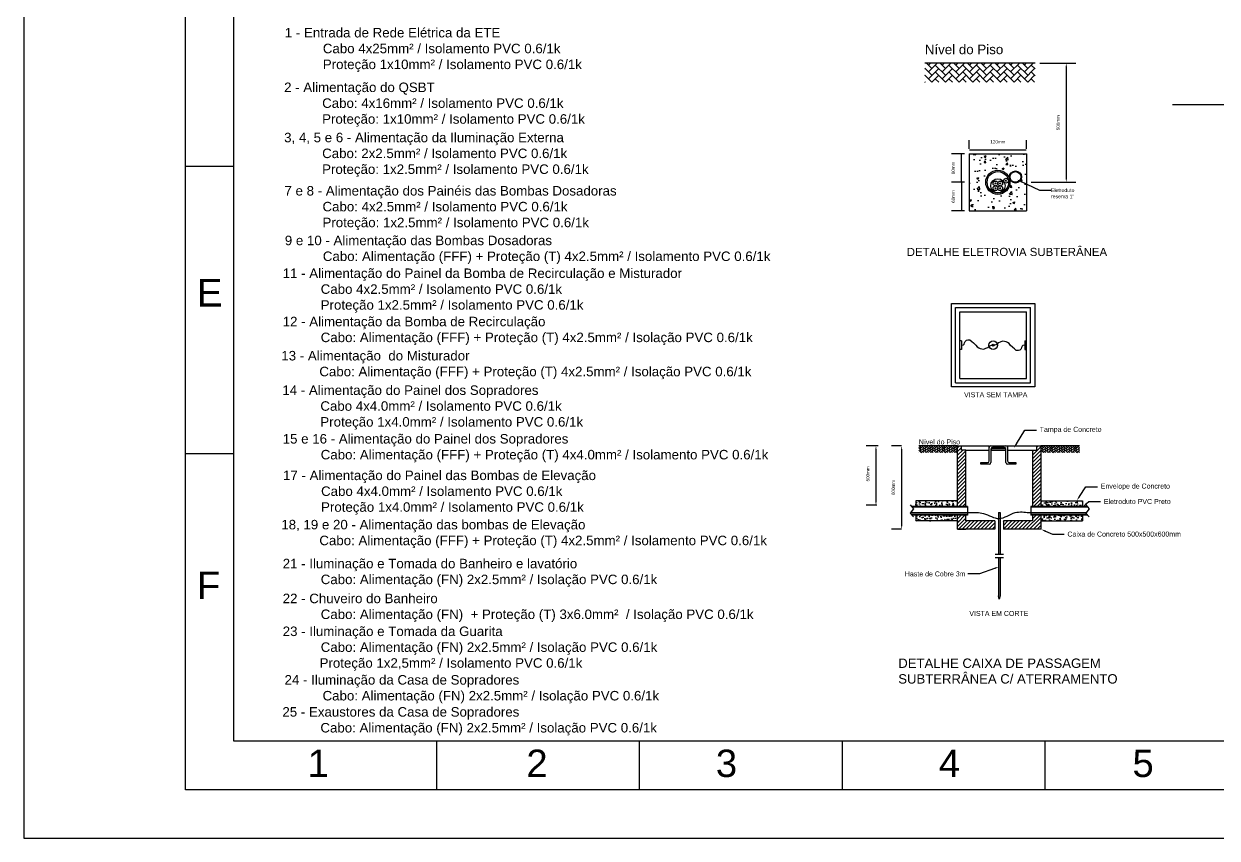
# Model space of a CAD drawing. Header units: millimetres. Extents: x 100 to 940, y 100 to 694.
# Drawn here: x 100 to 469.3, y 100 to 352.1 of the extents above; entities that cross this region are included whole.
import ezdxf
from ezdxf import colors
from ezdxf.entities.mleader import LeaderData, LeaderLine
from ezdxf.math import Vec2, Vec3

# ---------------------------------------------------------------- set-up
doc = ezdxf.new("R2010")
doc.units = ezdxf.units.MM
doc.layers.add('COTAS', color=5, linetype='Continuous', lineweight=5)
doc.layers.add('Solo', color=14, linetype='Continuous', lineweight=30)
doc.styles.add('Notes', font='Arial.ttf', dxfattribs={"height": 3})
doc.styles.get("Standard").update_dxf_attribs({"font": 'Arial.ttf'})
doc.dimstyles.get("Standard").update_dxf_attribs({"dimtxt": 3, "dimasz": 3, "dimexe": 5, "dimexo": 2, "dimgap": 2, "dimtad": 0, "dimtih": 1, "dimtoh": 1, "dimdec": 4, "dimzin": 0, "dimdsep": 46, "dimtxsty": 'Standard', "dimcen": 2, "dimadec": 0, "dimazin": 0, "dimtfac": 1, "dimtdec": 4, "dimtofl": 0, "dimtmove": 0, "dimatfit": 3, "dimfxl": 1, "dimtolj": 1, "dimtzin": 0, "dimarcsym": 0})

# ---------------------------------------------------------------- blocks, each defined once
blk = doc.blocks.new('*D138')
at = {"color": 0, "lineweight": -2, "ltscale": 0.1, "transparency": 16777216}
for p, q in [((391.09, 303.08), (387.15, 303.08)), ((390.15, 302.98), (390.15, 294.32)), ((391.09, 294.22), (387.15, 294.22))]:
    blk.add_line(p, q, dxfattribs=at)
at = {"color": 0, "ltscale": 0.1, "transparency": 16777216}
for points in [[(390.13, 302.98), (390.17, 302.98), (390.15, 303.08)], [(390.13, 294.32), (390.17, 294.32), (390.15, 294.22)]]:
    blk.add_solid(points, dxfattribs=at)
at = {"layer": 'Defpoints', "color": 0, "ltscale": 0.1, "transparency": 16777216}
for p in [(392.59, 303.08), (390.15, 294.22), (392.59, 294.22)]:
    blk.add_point(p, dxfattribs=at)
at = {"color": 0, "ltscale": 0.1, "transparency": 16777216, "insert": (387.64, 298.65), "char_height": 1, "attachment_point": 5, "rotation": 90}
blk.add_mtext('\\A1;60mm', dxfattribs=at)
blk = doc.blocks.new('*D136')
at = {"color": 0, "lineweight": -2, "ltscale": 0.1, "transparency": 16777216}
for p, q in [((392.59, 313.43), (392.59, 316.08)), ((410.3, 313.43), (410.3, 316.08)), ((392.69, 313.08), (410.2, 313.08))]:
    blk.add_line(p, q, dxfattribs=at)
at = {"color": 0, "ltscale": 0.1, "transparency": 16777216}
for points in [[(392.69, 313.1), (392.69, 313.06), (392.59, 313.08)], [(410.2, 313.1), (410.2, 313.06), (410.3, 313.08)]]:
    blk.add_solid(points, dxfattribs=at)
at = {"layer": 'Defpoints', "color": 0, "ltscale": 0.1, "transparency": 16777216}
for p in [(392.59, 311.93), (410.3, 313.08), (410.3, 311.93)]:
    blk.add_point(p, dxfattribs=at)
at = {"color": 0, "ltscale": 0.1, "transparency": 16777216, "insert": (401.45, 315.59), "char_height": 1, "attachment_point": 5}
blk.add_mtext('\\A1;120mm', dxfattribs=at)
blk = doc.blocks.new('*D137')
at = {"color": 0, "lineweight": -2, "transparency": 16777216}
for p, q in [((391.09, 311.93), (387.15, 311.93)), ((390.15, 303.18), (390.15, 311.83)), ((391.09, 303.08), (387.15, 303.08))]:
    blk.add_line(p, q, dxfattribs=at)
at = {"color": 0, "transparency": 16777216}
for points in [[(390.13, 311.83), (390.17, 311.83), (390.15, 311.93)], [(390.13, 303.18), (390.17, 303.18), (390.15, 303.08)]]:
    blk.add_solid(points, dxfattribs=at)
at = {"layer": 'Defpoints', "color": 0, "transparency": 16777216}
for p in [(390.15, 311.93), (392.59, 311.93), (392.59, 303.08)]:
    blk.add_point(p, dxfattribs=at)
at = {"color": 0, "transparency": 16777216, "insert": (387.64, 307.51), "char_height": 1, "attachment_point": 5, "rotation": 90}
blk.add_mtext('\\A1;60mm', dxfattribs=at)
blk = doc.blocks.new('*D139')
at = {"color": 0, "lineweight": -2, "transparency": 16777216}
for p, q in [((414.49, 339.97), (425.62, 339.97)), ((422.62, 338.97), (422.62, 304.08)), ((411.8, 303.08), (425.62, 303.08))]:
    blk.add_line(p, q, dxfattribs=at)
at = {"color": 0, "transparency": 16777216}
for points in [[(422.45, 338.97), (422.78, 338.97), (422.62, 339.97)], [(422.45, 304.08), (422.78, 304.08), (422.62, 303.08)]]:
    blk.add_solid(points, dxfattribs=at)
at = {"layer": 'Defpoints', "color": 0, "transparency": 16777216}
for p in [(412.99, 339.97), (410.3, 303.08), (422.62, 303.08)]:
    blk.add_point(p, dxfattribs=at)
at = {"color": 0, "transparency": 16777216, "insert": (420.11, 321.53), "char_height": 1, "attachment_point": 5, "rotation": 90}
blk.add_mtext('\\A1;500mm', dxfattribs=at)
blk = doc.blocks.new('*D140')
at = {"color": 0, "lineweight": -2, "transparency": 16777216}
for p, q in [((371.63, 221.47), (368.58, 221.47)), ((371.58, 220.47), (371.58, 196.65)), ((371.63, 195.65), (368.58, 195.65))]:
    blk.add_line(p, q, dxfattribs=at)
at = {"color": 0, "transparency": 16777216}
for points in [[(371.42, 220.47), (371.75, 220.47), (371.58, 221.47)], [(371.42, 196.65), (371.75, 196.65), (371.58, 195.65)]]:
    blk.add_solid(points, dxfattribs=at)
at = {"layer": 'Defpoints', "color": 0, "transparency": 16777216}
for p in [(373.13, 221.47), (371.58, 195.65), (373.13, 195.65)]:
    blk.add_point(p, dxfattribs=at)
at = {"color": 0, "transparency": 16777216, "insert": (369.08, 208.56), "char_height": 1, "attachment_point": 5, "rotation": 90}
blk.add_mtext('\\A1;600mm', dxfattribs=at)
blk = doc.blocks.new('*D141')
at = {"color": 0, "lineweight": -2, "transparency": 16777216}
for p, q in [((364.45, 221.47), (360.72, 221.47)), ((363.72, 220.47), (363.72, 204.05)), ((363.99, 203.05), (360.72, 203.05))]:
    blk.add_line(p, q, dxfattribs=at)
at = {"color": 0, "transparency": 16777216}
for points in [[(363.55, 220.47), (363.89, 220.47), (363.72, 221.47)], [(363.55, 204.05), (363.89, 204.05), (363.72, 203.05)]]:
    blk.add_solid(points, dxfattribs=at)
at = {"layer": 'Defpoints', "color": 0, "transparency": 16777216}
for p in [(365.95, 221.47), (363.72, 203.05), (365.49, 203.05)]:
    blk.add_point(p, dxfattribs=at)
at = {"color": 0, "transparency": 16777216, "insert": (361.21, 212.77), "char_height": 1, "attachment_point": 5, "rotation": 90}
blk.add_mtext('\\A1;500mm', dxfattribs=at)

msp = doc.modelspace()

# ---------------------------------------------------------------- hatches: boundary and pattern name
h = msp.add_hatch()
h.set_pattern_fill('AR-HBONE', color=0, scale=0.014757)
h.set_pattern_definition([(45, (-544.5228, -538.4565), (2e-16, 2.1203764), [4.497998, -1.4993326]), (135, (-543.4626, -537.3963), (2e-16, 2.1203764), [4.497998, -1.4993326])])
h.paths.add_polyline_path([(412.992, 339.972), (378.84, 339.972), (378.84, 334.069), (412.992, 334.069), (412.992, 337.021)])
h = msp.add_hatch()
h.set_pattern_fill('AR-CONC', color=0, scale=0.036893)
h.set_pattern_definition([(50, (-544.523, -572.385), (6.721344, -0.58804), [0.702812, -7.730933]), (355, (-544.523, -572.385), (-1.300236, 7.048665), [0.56225, -6.18477]), (100.45144, (-543.9627, -572.434), (5.421107, 6.460624), [0.5973, -6.570288]), (46.1842, (-544.523, -570.511), (10.000926, -1.55107), [1.05422, -11.5964]), (96.6356, (-543.689, -570.64), (8.75856, 9.1283), [0.89595, -9.85544]), (351.18415, (-544.523, -570.511), (8.75856, 9.1283), [0.84337, -9.27711]), (21, (-543.5857, -570.979), (5.593514, -3.772873), [0.702812, -7.730933]), (326, (-543.586, -570.979), (2.280064, 6.79525), [0.56225, -6.184747]), (71.45144, (-543.1196, -571.2936), (7.873577, 3.02238), [0.5973, -6.570277]), (37.5, (-544.5228, -572.3848), (0.113948, 3.119491), [0, -6.10978, 0, -6.278455, 0, -6.208174]), (7.5, (-544.5228, -572.385), (2.4651795, 3.6959645), [0, -3.579656, 0, -5.969218, 0, -2.366134]), (327.5, (-546.6125, -572.3848), (5.0023473, -0.2113507), [0, -2.342707, 0, -7.309246, 0, -9.698807]), (317.5, (-547.5495, -572.385), (5.464934, 0.93806), [0, -3.04552, 0, -4.854089, 0, -6.887559])])
h.paths.add_polyline_path([(392.594, 311.933), (392.594, 294.225), (410.303, 294.225), (410.303, 311.933)])
h.paths.add_polyline_path([(405.197, 303.079, -1), (397.7, 303.079, -1)], flags=16)
h.paths.add_polyline_path([(404.769, 303.079, -1), (398.128, 303.079, -1)], flags=0)
h.paths.add_polyline_path([(403.662, 301.972, -1), (399.235, 301.972, -1)], flags=0)
h.paths.add_polyline_path([(408.762, 304.727, 1), (405.014, 304.727, 1)], flags=16)
h = msp.add_hatch(color=0)
h.dxf.hatch_style = 1
h.paths.add_polyline_path([(400.563, 302.71, 1), (400.858, 302.71, 1)])
h = msp.add_hatch(color=0)
h.dxf.hatch_style = 1
h.paths.add_polyline_path([(402.039, 302.71, 1), (402.334, 302.71, 1)])
h = msp.add_hatch(color=0)
h.dxf.hatch_style = 1
h.paths.add_polyline_path([(403.82, 303.562, 1), (404.115, 303.562, 1)])
h = msp.add_hatch(color=0)
h.dxf.hatch_style = 1
h.paths.add_polyline_path([(400.563, 301.234, 1), (400.858, 301.234, 1)])
h = msp.add_hatch(color=0)
h.dxf.hatch_style = 1
h.paths.add_polyline_path([(402.039, 301.234, 1), (402.334, 301.234, 1)])
h = msp.add_hatch(color=0)
h.dxf.hatch_style = 1
h.paths.add_polyline_path([(400.294, 252.635, 1), (399.667, 252.635, 1)])
h = msp.add_hatch()
h.set_pattern_fill('AR-HBONE', color=0, scale=0.005165)
h.set_pattern_definition([(45, (53.82115, -85.9794), (7e-17, 0.74213175), [1.5742992, -0.5247664]), (135, (54.1922, -85.6083), (7e-17, 0.74213175), [1.5742992, -0.5247664])])
h.paths.add_polyline_path([(388.951, 221.471), (376.998, 221.471), (376.998, 219.405), (388.951, 219.405), (388.951, 220.438)])
h = msp.add_hatch()
h.set_pattern_fill('ANSI31', color=0, scale=0.258251)
h.set_pattern_definition([(45, (275.593, 33.2939), (-0.5797904, 0.5797904), [])])
h.paths.add_polyline_path([(391.534, 220.179), (390.243, 220.179), (390.243, 221.471), (388.951, 221.471), (388.95, 202.494), (391.533, 202.494)])
h.paths.add_polyline_path([(388.951, 195.645), (391.534, 195.645), (400.552, 195.645), (400.552, 198.228), (391.534, 198.228), (391.521, 200.101), (388.938, 200.101)])
h.paths.add_polyline_path([(414.774, 200.129), (412.192, 200.129), (412.194, 198.228), (403.176, 198.228), (403.176, 195.645), (414.777, 195.645)])
h.paths.add_polyline_path([(414.777, 221.471), (413.485, 221.471), (413.485, 220.179), (412.194, 220.179), (412.197, 202.554), (414.779, 202.554)])
h = msp.add_hatch()
h.set_pattern_fill('AR-HBONE', color=0, scale=0.005165)
h.set_pattern_definition([(45, (91.59957, -85.9794), (7e-17, 0.74213175), [1.5742992, -0.5247664]), (135, (91.97063, -85.6083), (7e-17, 0.74213175), [1.5742992, -0.5247664])])
h.paths.add_polyline_path([(426.73, 221.471), (414.777, 221.471), (414.777, 219.405), (426.73, 219.405), (426.73, 220.438)])
h = msp.add_hatch()
h.set_pattern_fill('AR-CONC', color=0, scale=0.012913)
h.set_pattern_definition([(50, (275.593, 26.0629), (2.35247, -0.205814), [0.245984, -2.705827]), (355, (275.593, 26.063), (-0.455083, 2.467033), [0.196787, -2.16467]), (100.4514, (275.789, 26.0457), (1.897388, 2.261218), [0.209054, -2.2996]), (46.1842, (275.593, 26.7188), (3.500324, -0.542874), [0.368976, -4.05874]), (96.6356, (275.8847, 26.6736), (3.065495, 3.194904), [0.31358, -3.449404]), (351.1842, (275.593, 26.719), (3.065495, 3.194904), [0.29518, -3.24699]), (21, (275.921, 26.5548), (1.95773, -1.320505), [0.245984, -2.705827]), (326, (275.921, 26.5548), (0.798022, 2.378338), [0.196787, -2.164661]), (71.4514, (276.0841, 26.4448), (2.755752, 1.057833), [0.209054, -2.299597]), (37.5, (275.593, 26.0629), (0.0398818, 1.091822), [0, -2.138423, 0, -2.197459, 0, -2.172861]), (7.5, (275.593, 26.0629), (0.862813, 1.2935876), [0, -1.25288, 0, -2.089226, 0, -0.828147]), (327.5, (274.8616, 26.0629), (1.7508215, -0.0739727), [0, -0.8199475, 0, -2.558236, 0, -3.394583]), (317.5, (274.5336, 26.0629), (1.912727, 0.328321), [0, -1.065932, 0, -1.698931, 0, -2.410646])])
h.paths.add_polyline_path([(388.951, 202.639), (388.951, 204.426), (376.039, 204.426), (376.039, 202.639)])
h.paths.add_polyline_path([(388.951, 198.228), (388.951, 200.015), (376.039, 200.015), (376.039, 198.228)])
h.paths.add_polyline_path([(414.777, 204.426), (414.777, 202.639), (427.689, 202.639), (427.689, 204.426)])
h.paths.add_polyline_path([(414.777, 200.015), (414.777, 198.228), (427.689, 198.228), (427.689, 200.015)])
h = msp.add_hatch(color=0)
h.dxf.hatch_style = 1
h.paths.add_polyline_path([(374.748, 200.222), (374.93, 200.015), (392.05, 200.015), (392.05, 200.222)])
h.paths.add_polyline_path([(374.808, 202.639), (374.99, 202.432), (392.05, 202.432), (392.05, 202.639)])
h = msp.add_hatch(color=0)
h.dxf.hatch_style = 1
h.paths.add_polyline_path([(402.122, 200.81), (401.606, 200.81), (401.606, 187.898), (402.122, 187.898)])
h.paths.add_polyline_path([(401.606, 174.985), (401.864, 173.952), (402.122, 174.985), (402.122, 186.865), (401.606, 186.865)])
h = msp.add_hatch(color=0)
h.dxf.hatch_style = 1
h.paths.add_polyline_path([(411.678, 202.639), (411.678, 202.432), (429.182, 202.432), (429.282, 202.52), (429.177, 202.639)])
h.paths.add_polyline_path([(429.3, 200.015), (429.118, 200.222), (411.678, 200.222), (411.678, 200.015)])

# ---------------------------------------------------------------- linework, layer by layer
at = {"color": 0}
for p, q in [((412.992, 339.972), (378.84, 339.972)), ((392.594, 311.933), (392.594, 294.225)), ((410.303, 311.933), (410.303, 294.225)), ((392.594, 294.225), (410.303, 294.225)), ((387.068, 265.547), (412.893, 265.547)), ((387.068, 239.722), (387.068, 265.547)), ((388.359, 241.013), (388.359, 264.256)), ((388.359, 264.256), (411.602, 264.256)), ((389.651, 262.965), (410.311, 262.965)), ((389.651, 242.305), (389.651, 262.965)), ((410.311, 242.305), (410.311, 262.965)), ((411.602, 241.013), (411.602, 264.256)), ((412.893, 265.547), (412.893, 239.722)), ((390.167, 253.946), (389.651, 253.946)), ((390.167, 251.323), (389.651, 251.323)), ((390.167, 253.946), (390.167, 251.323)), ((409.794, 253.946), (409.794, 251.323)), ((409.794, 253.946), (410.311, 253.946)), ((409.794, 251.323), (410.311, 251.323)), ((388.359, 241.013), (411.602, 241.013)), ((389.651, 242.305), (410.311, 242.305)), ((412.893, 239.722), (387.068, 239.722)), ((388.951, 221.471), (376.998, 221.471)), ((388.951, 221.471), (398.765, 221.471)), ((388.951, 202.639), (388.951, 221.471)), ((390.243, 220.179), (390.243, 221.471)), ((391.534, 220.179), (390.243, 220.179)), ((391.534, 220.179), (398.765, 220.179)), ((391.534, 202.639), (391.534, 220.179)), ((398.765, 220.179), (398.765, 221.471)), ((398.765, 216.822), (398.765, 220.954)), ((399.281, 221.471), (403.93, 221.471)), ((399.281, 220.438), (399.281, 216.306)), ((399.385, 220.696), (403.827, 220.696)), ((399.385, 220.696), (399.385, 220.179)), ((399.385, 220.179), (403.827, 220.179)), ((403.413, 220.954), (399.798, 220.954)), ((403.827, 220.696), (403.827, 220.179)), ((403.93, 216.306), (403.93, 220.438)), ((404.446, 221.471), (414.777, 221.471)), ((404.446, 221.471), (404.446, 220.179)), ((404.446, 220.954), (404.446, 216.822)), ((404.446, 220.179), (412.194, 220.179)), ((412.194, 220.179), (412.194, 202.639)), ((412.194, 220.179), (413.485, 220.179)), ((413.485, 220.179), (413.485, 221.471)), ((414.777, 221.471), (414.777, 202.639)), ((426.73, 221.471), (414.777, 221.471)), ((396.182, 215.789), (396.182, 216.306)), ((396.182, 216.306), (398.248, 216.306)), ((398.765, 215.789), (396.182, 215.789)), ((407.029, 215.789), (404.446, 215.789)), ((404.963, 216.306), (407.029, 216.306)), ((407.029, 216.306), (407.029, 215.789)), ((374.353, 203.155), (375.386, 201.983)), ((388.951, 204.426), (376.039, 204.426)), ((376.039, 204.426), (376.039, 202.639)), ((414.777, 204.426), (427.689, 204.426)), ((427.689, 204.426), (427.689, 202.639)), ((428.722, 203.155), (429.755, 201.983)), ((375.386, 201.983), (374.353, 200.671)), ((374.353, 200.671), (375.386, 199.499)), ((374.462, 200.81), (392.679, 200.81)), ((392.05, 200.222), (374.748, 200.222)), ((392.05, 202.639), (374.808, 202.639)), ((392.05, 200.015), (374.93, 200.015)), ((392.05, 202.432), (374.99, 202.432)), ((376.039, 200.015), (376.039, 198.228)), ((388.951, 195.645), (388.951, 200.015)), ((391.534, 198.228), (391.534, 200.015)), ((392.05, 202.639), (392.05, 202.432)), ((392.05, 202.432), (392.05, 200.222)), ((392.05, 200.222), (392.05, 200.015)), ((401.606, 200.81), (402.122, 200.81)), ((401.606, 200.81), (401.606, 187.898)), ((402.122, 200.81), (402.122, 187.898)), ((411.049, 200.81), (428.832, 200.81)), ((429.177, 202.639), (411.678, 202.639)), ((411.678, 202.639), (411.678, 202.432)), ((429.359, 202.432), (411.678, 202.432)), ((411.678, 202.432), (411.678, 200.222)), ((429.118, 200.222), (411.678, 200.222)), ((411.678, 200.222), (411.678, 200.015)), ((429.3, 200.015), (411.678, 200.015)), ((412.194, 200.015), (412.194, 198.228)), ((414.777, 200.222), (414.777, 195.645)), ((427.689, 200.015), (427.689, 198.228)), ((429.755, 201.983), (428.722, 200.671)), ((428.722, 200.671), (429.755, 199.499)), ((388.951, 198.228), (376.039, 198.228)), ((400.552, 198.228), (391.534, 198.228)), ((400.552, 198.228), (400.552, 195.645)), ((412.194, 198.228), (403.176, 198.228)), ((403.176, 198.228), (403.176, 195.645)), ((414.777, 198.228), (427.689, 198.228)), ((388.951, 195.645), (391.534, 195.645)), ((400.552, 195.645), (388.951, 195.645)), ((414.777, 195.645), (403.176, 195.645)), ((400.573, 187.898), (403.155, 187.898)), ((400.573, 186.865), (403.155, 186.865)), ((401.606, 186.865), (401.606, 174.985)), ((402.122, 186.865), (402.122, 174.985)), ((401.864, 173.952), (401.606, 174.985)), ((402.122, 174.985), (401.864, 173.952))]:
    msp.add_line(p, q, dxfattribs=at)
at = {"color": 0, "ltscale": 0.1}
msp.add_line((392.594, 311.933), (410.303, 311.933), dxfattribs=at)
for p, q in [((165, 308), (150, 308)), ((165, 219), (150, 219)), ((227.778, 115), (227.778, 130)), ((290.556, 115), (290.556, 130)), ((353.333, 115), (353.333, 130)), ((416.111, 115), (416.111, 130))]:
    msp.add_line(p, q)
for points in [[(100, 100), (940, 100), (940, 693.939), (100, 693.939)], [(150, 679), (925, 679), (925, 115), (150, 115)], [(165, 664), (730, 664), (730, 130), (165, 130)]]:
    msp.add_lwpolyline(points, close=True)
at = {"color": 0}
for points in [[(390.167, 252.635), (390.782, 252.709), (390.988, 252.962), (391.149, 253.352), (391.315, 253.754), (391.723, 254.154), (392.136, 254.315), (392.814, 254.315), (393.41, 253.776), (393.891, 253.342), (394.66, 252.647), (395.029, 252.147), (395.511, 251.849), (395.936, 251.631), (396.464, 251.539), (397.122, 251.425), (397.749, 251.7), (398.319, 251.95), (399.012, 252.48), (399.448, 252.606), (399.981, 252.635)], [(409.794, 252.635), (409.18, 252.56), (408.973, 252.307), (408.812, 251.918), (408.647, 251.515), (408.239, 251.115), (407.825, 250.954), (407.148, 250.954), (406.551, 251.493), (406.071, 251.927), (405.302, 252.622), (404.933, 253.122), (404.451, 253.42), (404.026, 253.638), (403.498, 253.73), (402.84, 253.844), (402.212, 253.569), (401.642, 253.32), (400.95, 252.789), (400.513, 252.663), (399.981, 252.635)]]:
    msp.add_lwpolyline(points, dxfattribs=at)
for centre, radius in [((401.448, 303.079), 3.748), ((406.888, 304.727), 1.874), ((401.448, 303.079), 3.32), ((401.448, 301.972), 2.214), ((400.711, 302.71), 0.738), ((400.711, 302.71), 0.148), ((402.186, 302.71), 0.738), ((402.186, 302.71), 0.148), ((403.968, 303.562), 0.738), ((403.968, 303.562), 0.148), ((406.888, 304.727), 1.66), ((400.711, 301.234), 0.738), ((400.711, 301.234), 0.148), ((402.186, 301.234), 0.738), ((402.186, 301.234), 0.148), ((399.981, 252.635), 1.312), ((399.981, 252.635), 0.313)]:
    msp.add_circle(centre, radius, dxfattribs=at)
for centre, start, end in [((399.281, 220.954), 90, 180), ((399.798, 220.438), 90, 180), ((403.413, 220.438), 0, 90), ((403.93, 220.954), 0, 90), ((398.248, 216.822), 270, 0), ((398.765, 216.306), 270, 0), ((404.446, 216.306), 180, 270), ((404.963, 216.822), 180, 270)]:
    msp.add_arc(centre, 0.517, start, end, dxfattribs=at)
msp.add_spline([(392.647, 200.81), (397.044, 200.506), (401.813, 198.979), (406.825, 200.785), (411.111, 200.81)], degree=3)
at = {"layer": 'Solo'}
msp.add_line((455.551, 327.139), (719.74, 327.139), dxfattribs=at)

# ---------------------------------------------------------------- texts
at = {"style": 'Notes'}
for s, p in [('E', (153.571, 264.608)), ('F', (153.571, 174.012)), ('1', (187.799, 118.928)), ('2', (255.514, 118.928)), ('3', (314.164, 118.928)), ('4', (383.167, 118.928)), ('5', (443.111, 118.928))]:
    msp.add_text(s, height=8.485, dxfattribs=at).set_placement(p)
at = {"layer": 'COTAS', "color": 0, "char_height": 2.94216, "attachment_point": 1}
for s, insert in [('\\A1;1 - Entrada de Rede Elétrica da ETE\\P^ICabo 4x25mm² / Isolamento PVC 0.6/1k\\P^IProteção 1x10mm² / Isolamento PVC 0.6/1k', (180.763, 350.874)), ('2 - Alimentação do QSBT\\P^ICabo: 4x16mm² / Isolamento PVC 0.6/1k\\P^IProteção: 1x10mm² / Isolamento PVC 0.6/1k', (180.552, 333.956)), ('3, 4, 5 e 6 - Alimentação da Iluminação Externa\\P^ICabo: 2x2.5mm² / Isolamento PVC 0.6/1k\\P^IProteção: 1x2.5mm² / Isolamento PVC 0.6/1k', (180.552, 318.413)), ('7 e 8 - Alimentação dos Painéis das Bombas Dosadoras\\P^ICabo: 4x2.5mm² / Isolamento PVC 0.6/1k\\P^IProteção: 1x2.5mm² / Isolamento PVC 0.6/1k', (180.658, 301.918)), ('9 e 10 - Alimentação das Bombas Dosadoras\\P^ICabo: Alimentação (FFF) + Proteção (T) 4x2.5mm² / Isolamento PVC 0.6/1k', (180.766, 286.544)), ('11 - Alimentação do Painel da Bomba de Recirculação e Misturador\\P^ICabo 4x2.5mm² / Isolamento PVC 0.6/1k\\P^IProteção 1x2.5mm² / Isolamento PVC 0.6/1k', (180.107, 276.383)), ('12 - Alimentação da Bomba de Recirculação\\P^ICabo: Alimentação (FFF) + Proteção (T) 4x2.5mm² / Isolação PVC 0.6/1k', (180.104, 261.429)), ('13 - Alimentação  do Misturador\\P^ICabo: Alimentação (FFF) + Proteção (T) 4x2.5mm² / Isolação PVC 0.6/1k', (179.681, 250.855)), ('14 - Alimentação do Painel dos Sopradores\\P^ICabo 4x4.0mm² / Isolamento PVC 0.6/1k\\P^IProteção 1x4.0mm² / Isolamento PVC 0.6/1k', (179.998, 240.176)), ('15 e 16 - Alimentação do Painel dos Sopradores\\P^ICabo: Alimentação (FFF) + Proteção (T) 4x4.0mm² / Isolamento PVC 0.6/1k', (180.109, 225.12)), ('17 - Alimentação do Painel das Bombas de Elevação\\P^ICabo 4x4.0mm² / Isolamento PVC 0.6/1k\\P^IProteção 1x4.0mm² / Isolamento PVC 0.6/1k', (180.215, 213.806)), ('18, 19 e 20 - Alimentação das bombas de Elevação\\P^ICabo: Alimentação (FFF) + Proteção (T) 4x2.5mm² / Isolamento PVC 0.6/1k', (179.684, 198.55)), ('21 - Iluminação e Tomada do Banheiro e lavatório\\P^ICabo: Alimentação (FN) 2x2.5mm² / Isolação PVC 0.6/1k', (180.111, 186.495)), ('22 - Chuveiro do Banheiro\\P^ICabo: Alimentação (FN)  + Proteção (T) 3x6.0mm²  / Isolação PVC 0.6/1k', (180.112, 175.694)), ('23 - Iluminação e Tomada da Guarita\\P^ICabo: Alimentação (FN) 2x2.5mm² / Isolação PVC 0.6/1k\\P          Proteção 1x2,5mm² / Isolamento PVC 0.6/1k', (180.111, 165.517)), ('24 - Iluminação da Casa de Sopradores\\P^ICabo: Alimentação (FN) 2x2.5mm² / Isolação PVC 0.6/1k', (180.678, 150.483)), ('25 - Exaustores da Casa de Sopradores\\P^ICabo: Alimentação (FN) 2x2.5mm² / Isolação PVC 0.6/1k', (180.016, 140.562))]:
    msp.add_mtext_dynamic_manual_height_columns(s, width=4099.92409, gutter_width=0.75, heights=[0], dxfattribs=dict(at, insert=insert))
at = {"layer": 'COTAS', "color": 0, "ltscale": 3, "attachment_point": 1}
for s, insert, char_height in [('Nível do Piso', (378.84, 345.689), 2.95144), ('VISTA SEM TAMPA', (390.995, 238.072), 1.54951), ('Nível do Piso', (376.998, 223.471), 1.54951), ('VISTA EM CORTE', (392.62, 170.352), 1.54951)]:
    msp.add_mtext_dynamic_manual_height_columns(s, width=1385.51337, gutter_width=0.75, heights=[0], dxfattribs=dict(at, insert=insert, char_height=char_height))
at = {"layer": 'COTAS', "ltscale": 0.7, "insert": (373.243, 282.777), "char_height": 2.52865, "attachment_point": 1}
msp.add_mtext_dynamic_manual_height_columns('DETALHE ELETROVIA SUBTERÂNEA', width=4099.92409, gutter_width=0.75, heights=[0], dxfattribs=at)
at = {"layer": 'COTAS', "insert": (370.635, 155.613), "char_height": 2.90533, "attachment_point": 1}
msp.add_mtext_dynamic_manual_height_columns('DETALHE CAIXA DE PASSAGEM\\PSUBTERRÂNEA C/ ATERRAMENTO', width=4099.92409, gutter_width=0.75, heights=[0], dxfattribs=at)

# ---------------------------------------------------------------- dimensions: what is measured, and where the dimension line sits
at = {"color": 0}
for base, p1, p2, text, picture, middle in [((422.618, 303.079), (412.992, 339.972), (410.303, 303.079), '500mm', '*D139', (420.111, 321.525)), ((371.584, 195.645), (373.129, 221.471), (373.129, 195.645), '600mm', '*D140', (369.078, 208.558))]:
    dim = msp.add_linear_dim(base=base, p1=p1, p2=p2, angle=90, text=text, dimstyle='Standard', override={"dimtxt": 1, "dimasz": 1, "dimexe": 3, "dimexo": 1.5, "dimtad": 1, "dimtih": 0, "dimtoh": 0, "dimdec": 2, "dimzin": 3, "dimcen": 3, "dimadec": 2, "dimazin": 2, "dimtdec": 2, "dimfrac": 1}, dxfattribs=at)
    dim.commit()
    dim.dimension.update_dxf_attribs({"geometry": picture, "text_midpoint": middle})
at = {"color": 0, "ltscale": 0.1}
dim = msp.add_linear_dim(base=(410.303, 313.079), p1=(392.594, 311.933), p2=(410.303, 311.933), text='120mm', dimstyle='Standard', override={"dimscale": 0, "dimtxt": 1, "dimasz": 0.1, "dimexe": 3, "dimexo": 1.5, "dimtad": 1, "dimtih": 0, "dimtoh": 0, "dimdec": 2, "dimzin": 3, "dimcen": 3, "dimadec": 2, "dimazin": 2, "dimtdec": 2, "dimfrac": 1}, dxfattribs=at)
dim.commit()
dim.dimension.update_dxf_attribs({"geometry": '*D136', "text_midpoint": (401.448, 313.079), "dimtype": 160})
at = {"color": 0}
for base, p1, p2, text, override, picture, middle in [((390.149, 311.933), (392.594, 303.079), (392.594, 311.933), '60mm', {"dimscale": 0, "dimtxt": 1, "dimasz": 0.1, "dimexe": 3, "dimexo": 1.5, "dimtad": 1, "dimtih": 0, "dimtoh": 0, "dimdec": 2, "dimzin": 3, "dimcen": 3, "dimadec": 2, "dimazin": 2, "dimtdec": 2, "dimfrac": 1}, '*D137', (390.149, 307.506)), ((363.72, 203.048), (365.946, 221.471), (365.493, 203.048), '500mm', {"dimtxt": 1, "dimasz": 1, "dimexe": 3, "dimexo": 1.5, "dimtad": 1, "dimtih": 0, "dimtoh": 0, "dimdec": 2, "dimzin": 3, "dimcen": 3, "dimadec": 2, "dimazin": 2, "dimtdec": 2, "dimfrac": 1}, '*D141', (363.72, 212.765))]:
    dim = msp.add_linear_dim(base=base, p1=p1, p2=p2, angle=90, text=text, dimstyle='Standard', override=override, dxfattribs=at)
    dim.commit()
    dim.dimension.update_dxf_attribs({"geometry": picture, "text_midpoint": middle, "dimtype": 160})
at = {"color": 0, "ltscale": 0.1}
dim = msp.add_linear_dim(base=(390.149, 294.225), p1=(392.594, 303.079), p2=(392.594, 294.225), angle=90, text='60mm', dimstyle='Standard', override={"dimscale": 0, "dimtxt": 1, "dimasz": 0.1, "dimexe": 3, "dimexo": 1.5, "dimtad": 1, "dimtih": 0, "dimtoh": 0, "dimdec": 2, "dimzin": 3, "dimcen": 3, "dimadec": 2, "dimazin": 2, "dimtdec": 2, "dimfrac": 1}, dxfattribs=at)
dim.commit()
dim.dimension.update_dxf_attribs({"geometry": '*D138', "text_midpoint": (390.149, 298.652), "dimtype": 160})

# ---------------------------------------------------------------- leaders
at = {"color": 0}
ml = msp.add_multileader_mtext('Standard', dxfattribs=at)
ml.set_content('Tampa de Concreto', style='Notes')
ml.set_leader_properties()
ml.build(insert=Vec2(0, 0))
ml.multileader.update_dxf_attribs({"dogleg_length": 7, "arrow_head_size": 1.55})
ctx = ml.context
ctx.base_point, ctx.char_height, ctx.arrow_head_size, ctx.landing_gap_size, ctx.plane_origin = Vec3(413.368, 226.365), 1.54951, 1.55, 1.033, Vec3(406.415, 220.796)
notes = []
notes.append((ctx, [(0, (1, 1, 0), (409.753, 226.365), (1, 0), 3.616, [(0, [(406.415, 220.796)], 0, [])])]))
ctx.mtext.insert, ctx.mtext.flow_direction = Vec3(414.401, 227.355), 5
ml = msp.add_multileader_mtext('Standard', dxfattribs=at)
ml.set_content('Envelope de Concreto', style='Notes')
ml.set_leader_properties()
ml.build(insert=Vec2(0, 0))
ml.multileader.update_dxf_attribs({"dogleg_length": 7, "arrow_head_size": 1.55})
ctx = ml.context
ctx.base_point, ctx.char_height, ctx.arrow_head_size, ctx.landing_gap_size, ctx.plane_origin = Vec3(432.264, 208.8), 1.54951, 1.55, 1.033, Vec3(425.85, 204.482)
notes.append((ctx, [(0, (1, 1, 0), (428.649, 208.8), (1, 0), 3.616, [(0, [(425.85, 204.482)], 0, [])])]))
ctx.mtext.insert, ctx.mtext.flow_direction = Vec3(433.297, 209.79), 5
ml = msp.add_multileader_mtext('Standard', dxfattribs=at)
ml.set_content('Eletroduto PVC Preto', style='Notes')
ml.set_leader_properties()
ml.build(insert=Vec2(0, 0))
ml.multileader.update_dxf_attribs({"dogleg_length": 7, "arrow_head_size": 1.55})
ctx = ml.context
ctx.base_point, ctx.char_height, ctx.arrow_head_size, ctx.landing_gap_size, ctx.plane_origin = Vec3(433.23, 204.228), 1.54951, 1.55, 1.033, Vec3(427.689, 202.548)
notes.append((ctx, [(0, (1, 1, 0), (429.614, 204.228), (1, 0), 3.616, [(0, [(427.689, 202.548)], 0, [])])]))
ctx.mtext.insert, ctx.mtext.flow_direction = Vec3(434.263, 205.016), 5
ml = msp.add_multileader_mtext('Standard', dxfattribs=at)
ml.set_content('Caixa de Concreto 500x500x600mm', style='Notes')
ml.set_leader_properties()
ml.build(insert=Vec2(0, 0))
ml.multileader.update_dxf_attribs({"dogleg_length": 7, "arrow_head_size": 1.55})
ctx = ml.context
ctx.base_point, ctx.char_height, ctx.arrow_head_size, ctx.landing_gap_size, ctx.plane_origin = Vec3(421.951, 194.138), 1.54951, 1.55, 1.033, Vec3(414.777, 195.645)
notes.append((ctx, [(0, (1, 1, 0), (418.335, 194.138), (1, 0), 3.616, [(0, [(414.777, 195.645)], 0, [])])]))
ctx.mtext.insert, ctx.mtext.flow_direction = Vec3(422.984, 194.923), 5
ml = msp.add_multileader_mtext('Standard', dxfattribs=at)
ml.set_content('Haste de Cobre 3m', style='Notes')
ml.set_leader_properties()
ml.build(insert=Vec2(0, 0))
ml.multileader.update_dxf_attribs({"dogleg_length": 7, "arrow_head_size": 1.55})
ctx = ml.context
ctx.base_point, ctx.char_height, ctx.arrow_head_size, ctx.landing_gap_size, ctx.plane_origin = Vec3(371.685, 181.807), 1.54951, 1.55, 1.033, Vec3(401.85, 184.06)
notes.append((ctx, [(0, (1, 1, 0), (395.779, 181.807), (-1, 0), 3.616, [(0, [(401.85, 184.06)], 0, [])])]))
ctx.mtext.insert, ctx.mtext.flow_direction = Vec3(372.674, 182.596), 5
at = {"layer": 'COTAS'}
ml = msp.add_multileader_mtext('Standard', dxfattribs=at)
ml.set_content('Eletroduto\\Preserva 1"', color=256)
ml.set_leader_properties()
ml.build(insert=Vec2(0, 0))
ml.multileader.update_dxf_attribs({"arrow_head_size": 1.142})
ctx = ml.context
ctx.base_point, ctx.char_height, ctx.arrow_head_size, ctx.landing_gap_size, ctx.plane_origin = Vec3(417.857, 300.6), 1.142, 1.142, 0.0228, Vec3(447.375, 343.796)
notes.append((ctx, [(0, (1, 1, 0), (414.357, 300.6), (1, 0), 3.5, [(0, [(407.459, 303.878)], 0, [])])]))
ctx.mtext.insert, ctx.mtext.flow_direction = Vec3(417.88, 301.179), 5
for ctx, leaders in notes:
    for number, flags, end, landing, length, lines in leaders:
        leader = LeaderData()
        leader.index, (leader.has_last_leader_line, leader.has_dogleg_vector, leader.attachment_direction) = number, flags
        leader.last_leader_point, leader.dogleg_vector, leader.dogleg_length = Vec3(end), Vec3(landing), length
        for number, points, colour, breaks in lines:
            line = LeaderLine()
            line.index, line.vertices, line.color, line.breaks = number, Vec3.list(points), colors.encode_raw_color(colour), breaks
            leader.lines.append(line)
        ctx.leaders.append(leader)

doc.saveas('drawing.dxf')
